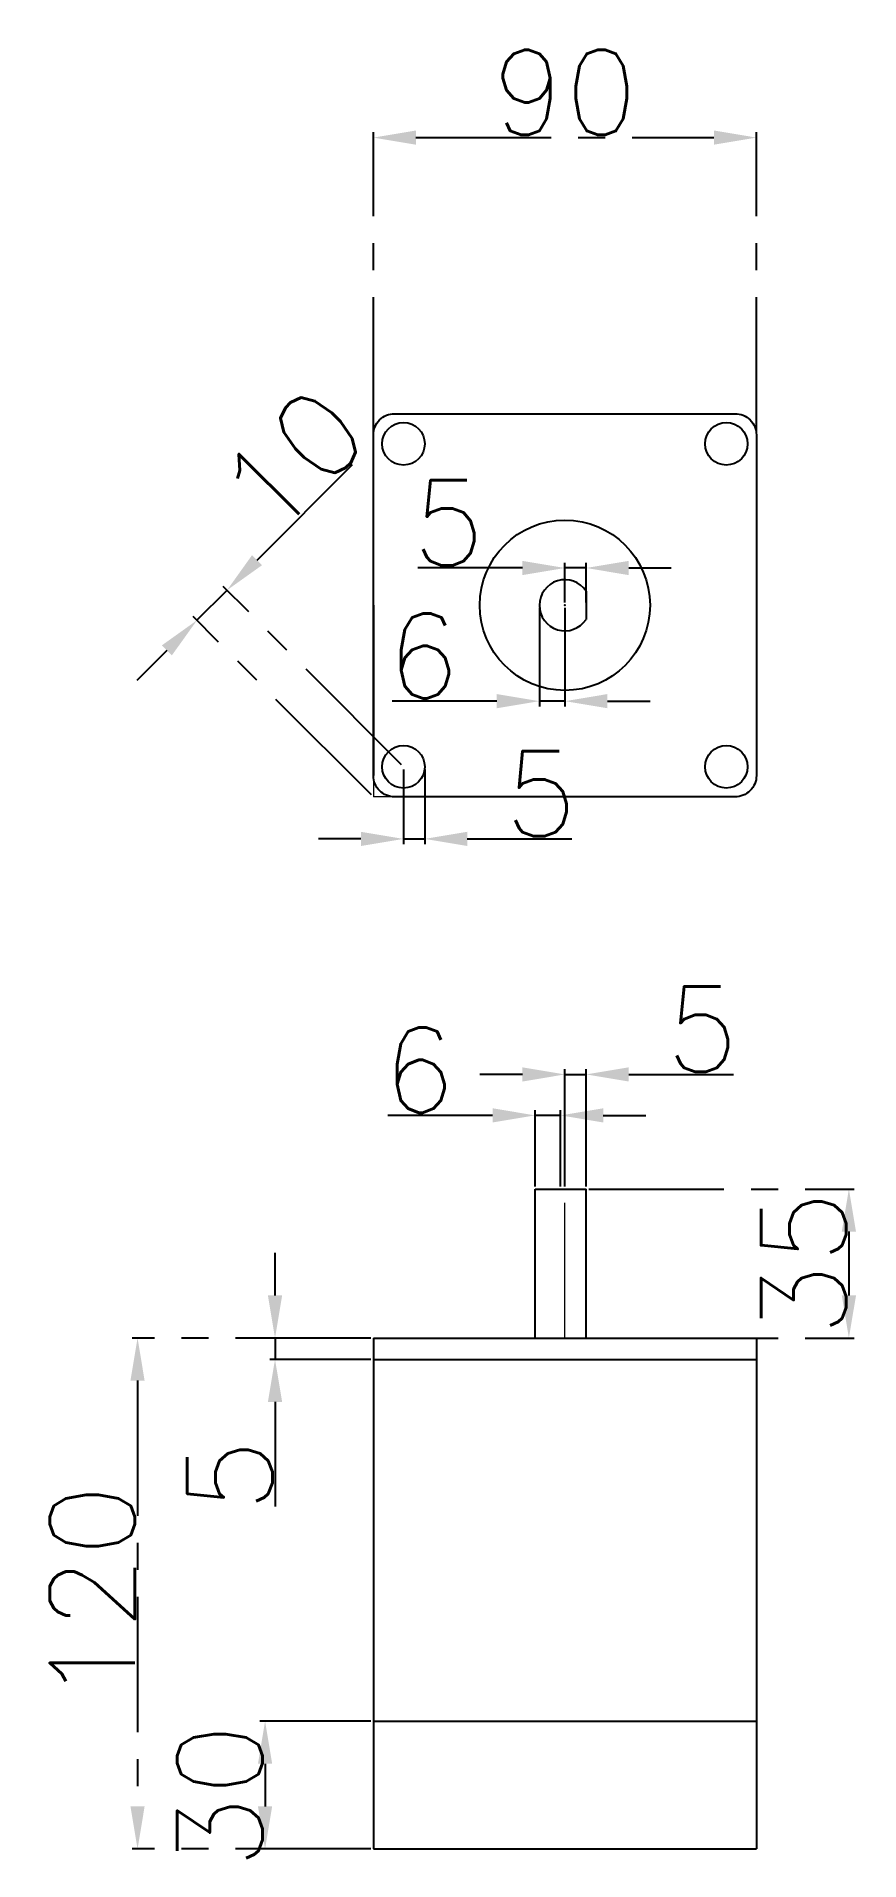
# Model space of a CAD drawing. Header units: millimetres. Extents: x 114 to 307, y -37 to 391.
import ezdxf

# ---------------------------------------------------------------- set-up
doc = ezdxf.new("R2010")
doc.units = ezdxf.units.MM
doc.linetypes.add('CENTER', pattern=[50.8, 31.75, -6.35, 6.35, -6.35])
doc.layers.add('중심선', color=1, linetype='CENTER')
doc.styles.get("Standard").update_dxf_attribs({"font": 'txt.shx', "bigfont": 'whgtxt.shx'})
doc.dimstyles.new('ISO-25', dxfattribs={"dimtxt": 20, "dimasz": 10, "dimexe": 1.25, "dimexo": 0.625, "dimtad": 1, "dimdsep": 46, "dimtxsty": 'Standard', "dimcen": 2.5, "dimclrd": 1, "dimclre": 1, "dimclrt": 4, "dimadec": 0, "dimazin": 0, "dimtfac": 1, "dimtmove": 0, "dimatfit": 3, "dimfxl": 1, "dimarcsym": 0})

# ---------------------------------------------------------------- blocks, each defined once
blk = doc.blocks.new('*D3')
at = {"color": 1, "linetype": 'CENTER', "lineweight": -2, "transparency": 16777216}
for p, q in [((228.22, 147.57), (218.22, 147.57)), ((238.22, 121.28), (238.22, 148.82)), ((238.22, 147.57), (243.22, 147.57)), ((243.22, 121.28), (243.22, 148.82)), ((253.22, 147.57), (277.8, 147.57))]:
    blk.add_line(p, q, dxfattribs=at)
at = {"color": 1, "linetype": 'CENTER', "lineweight": 5, "transparency": 16777216}
for points in [[(228.22, 149.24), (228.22, 145.9), (238.22, 147.57)], [(253.22, 149.24), (253.22, 145.9), (243.22, 147.57)]]:
    blk.add_solid(points, dxfattribs=at)
at = {"layer": 'Defpoints', "color": 0, "linetype": 'CENTER', "lineweight": 5, "transparency": 16777216}
for p in [(243.22, 147.57), (238.22, 120.65), (243.22, 120.65)]:
    blk.add_point(p, dxfattribs=at)
at = {"color": 4, "linetype": 'CENTER', "lineweight": 5, "transparency": 16777216, "insert": (270.51, 158.2), "char_height": 20, "attachment_point": 5}
blk.add_mtext('5', dxfattribs=at)
blk = doc.blocks.new('*D4')
at = {"color": 1, "linetype": 'CENTER', "lineweight": -2, "transparency": 16777216}
for p, q in [((243.85, 120.65), (306.2, 120.65)), ((304.95, 110.65), (304.95, 95.65)), ((243.85, 85.65), (306.2, 85.65))]:
    blk.add_line(p, q, dxfattribs=at)
at = {"color": 1, "linetype": 'CENTER', "lineweight": 5, "transparency": 16777216}
for points in [[(303.28, 110.65), (306.62, 110.65), (304.95, 120.65)], [(303.28, 95.65), (306.62, 95.65), (304.95, 85.65)]]:
    blk.add_solid(points, dxfattribs=at)
at = {"layer": 'Defpoints', "color": 0, "linetype": 'CENTER', "lineweight": 5, "transparency": 16777216}
for p in [(243.22, 120.65), (243.22, 85.65), (304.95, 85.65)]:
    blk.add_point(p, dxfattribs=at)
at = {"color": 4, "linetype": 'CENTER', "lineweight": 5, "transparency": 16777216, "insert": (294.32, 103.15), "char_height": 20, "attachment_point": 5, "rotation": 90}
blk.add_mtext('35', dxfattribs=at)
blk = doc.blocks.new('*D5')
at = {"color": 1, "linetype": 'CENTER', "lineweight": -2, "transparency": 16777216}
for p, q in [((228.22, 266.52), (203.64, 266.52)), ((238.22, 258.39), (238.22, 267.77)), ((243.22, 266.52), (238.22, 266.52)), ((243.22, 258.39), (243.22, 267.77)), ((253.22, 266.52), (263.22, 266.52))]:
    blk.add_line(p, q, dxfattribs=at)
at = {"color": 1, "linetype": 'CENTER', "lineweight": 5, "transparency": 16777216}
for points in [[(228.22, 268.19), (228.22, 264.85), (238.22, 266.52)], [(253.22, 268.19), (253.22, 264.85), (243.22, 266.52)]]:
    blk.add_solid(points, dxfattribs=at)
at = {"layer": 'Defpoints', "color": 0, "linetype": 'CENTER', "lineweight": 5, "transparency": 16777216}
for p in [(238.22, 266.52), (238.22, 257.77), (243.22, 257.77)]:
    blk.add_point(p, dxfattribs=at)
at = {"color": 4, "linetype": 'CENTER', "lineweight": 5, "transparency": 16777216, "insert": (210.93, 277.14), "char_height": 20, "attachment_point": 5}
blk.add_mtext('5', dxfattribs=at)
blk = doc.blocks.new('*D6')
at = {"color": 1, "linetype": 'CENTER', "lineweight": -2, "transparency": 16777216}
for p, q in [((232.22, 257.14), (232.22, 233.99)), ((238.22, 257.14), (238.22, 233.99)), ((222.22, 235.24), (197.64, 235.24)), ((238.22, 235.24), (232.22, 235.24)), ((248.22, 235.24), (258.22, 235.24))]:
    blk.add_line(p, q, dxfattribs=at)
at = {"color": 1, "linetype": 'CENTER', "lineweight": 5, "transparency": 16777216}
for points in [[(222.22, 236.91), (222.22, 233.58), (232.22, 235.24)], [(248.22, 236.91), (248.22, 233.58), (238.22, 235.24)]]:
    blk.add_solid(points, dxfattribs=at)
at = {"layer": 'Defpoints', "color": 0, "linetype": 'CENTER', "lineweight": 5, "transparency": 16777216}
for p in [(232.22, 257.77), (238.22, 257.77), (232.22, 235.24)]:
    blk.add_point(p, dxfattribs=at)
at = {"color": 4, "linetype": 'CENTER', "lineweight": 5, "transparency": 16777216, "insert": (204.93, 245.87), "char_height": 20, "attachment_point": 5}
blk.add_mtext('6', dxfattribs=at)
blk = doc.blocks.new('*D7')
at = {"color": 1, "linetype": 'CENTER', "lineweight": -2, "transparency": 16777216}
for p, q in [((221.22, 137.95), (196.64, 137.95)), ((231.22, 121.28), (231.22, 139.2)), ((237.22, 137.95), (231.22, 137.95)), ((237.22, 121.28), (237.22, 139.2)), ((247.22, 137.95), (257.22, 137.95))]:
    blk.add_line(p, q, dxfattribs=at)
at = {"color": 1, "linetype": 'CENTER', "lineweight": 5, "transparency": 16777216}
for points in [[(221.22, 139.62), (221.22, 136.29), (231.22, 137.95)], [(247.22, 139.62), (247.22, 136.29), (237.22, 137.95)]]:
    blk.add_solid(points, dxfattribs=at)
at = {"layer": 'Defpoints', "color": 0, "linetype": 'CENTER', "lineweight": 5, "transparency": 16777216}
for p in [(231.22, 137.95), (231.22, 120.65), (237.22, 120.65)]:
    blk.add_point(p, dxfattribs=at)
at = {"color": 4, "linetype": 'CENTER', "lineweight": 5, "transparency": 16777216, "insert": (203.93, 148.58), "char_height": 20, "attachment_point": 5}
blk.add_mtext('6', dxfattribs=at)
blk = doc.blocks.new('*D8')
at = {"color": 1, "linetype": 'CENTER', "lineweight": -2, "transparency": 16777216}
for p, q in [((192.6, 85.65), (136.56, 85.65)), ((137.81, 75.65), (137.81, -24.35)), ((192.6, -34.35), (136.56, -34.35))]:
    blk.add_line(p, q, dxfattribs=at)
at = {"color": 1, "linetype": 'CENTER', "lineweight": 5, "transparency": 16777216}
for points in [[(136.14, 75.65), (139.47, 75.65), (137.81, 85.65)], [(136.14, -24.35), (139.47, -24.35), (137.81, -34.35)]]:
    blk.add_solid(points, dxfattribs=at)
at = {"layer": 'Defpoints', "color": 0, "linetype": 'CENTER', "lineweight": 5, "transparency": 16777216}
for p in [(193.22, 85.65), (137.81, -34.35), (193.22, -34.35)]:
    blk.add_point(p, dxfattribs=at)
at = {"color": 4, "linetype": 'CENTER', "lineweight": 5, "transparency": 16777216, "insert": (127.18, 25.65), "char_height": 20, "attachment_point": 5, "rotation": 90}
blk.add_mtext('120', dxfattribs=at)
blk = doc.blocks.new('*D9')
at = {"color": 1, "linetype": 'CENTER', "lineweight": -2, "transparency": 16777216}
for p, q in [((170.11, 95.65), (170.11, 105.65)), ((192.6, 85.65), (168.86, 85.65)), ((170.11, 85.65), (170.11, 80.65)), ((192.6, 80.65), (168.86, 80.65)), ((170.11, 70.65), (170.11, 46.07))]:
    blk.add_line(p, q, dxfattribs=at)
at = {"color": 1, "linetype": 'CENTER', "lineweight": 5, "transparency": 16777216}
for points in [[(168.44, 95.65), (171.78, 95.65), (170.11, 85.65)], [(168.44, 70.65), (171.78, 70.65), (170.11, 80.65)]]:
    blk.add_solid(points, dxfattribs=at)
at = {"layer": 'Defpoints', "color": 0, "linetype": 'CENTER', "lineweight": 5, "transparency": 16777216}
for p in [(193.22, 85.65), (170.11, 80.65), (193.22, 80.65)]:
    blk.add_point(p, dxfattribs=at)
at = {"color": 4, "linetype": 'CENTER', "lineweight": 5, "transparency": 16777216, "insert": (159.48, 53.36), "char_height": 20, "attachment_point": 5, "rotation": 90}
blk.add_mtext('5', dxfattribs=at)
blk = doc.blocks.new('*D10')
at = {"color": 1, "linetype": 'CENTER', "lineweight": -2, "transparency": 16777216}
for p, q in [((192.6, -4.35), (166.52, -4.35)), ((167.77, -14.35), (167.77, -24.35)), ((192.6, -34.35), (166.52, -34.35))]:
    blk.add_line(p, q, dxfattribs=at)
at = {"color": 1, "linetype": 'CENTER', "lineweight": 5, "transparency": 16777216}
for points in [[(166.1, -14.35), (169.44, -14.35), (167.77, -4.35)], [(166.1, -24.35), (169.44, -24.35), (167.77, -34.35)]]:
    blk.add_solid(points, dxfattribs=at)
at = {"layer": 'Defpoints', "color": 0, "linetype": 'CENTER', "lineweight": 5, "transparency": 16777216}
for p in [(193.22, -4.35), (167.77, -34.35), (193.22, -34.35)]:
    blk.add_point(p, dxfattribs=at)
at = {"color": 4, "linetype": 'CENTER', "lineweight": 5, "transparency": 16777216, "insert": (157.14, -21.92), "char_height": 20, "attachment_point": 5, "rotation": 90}
blk.add_mtext('30', dxfattribs=at)
blk = doc.blocks.new('*D11')
at = {"color": 1, "linetype": 'CENTER', "lineweight": -2, "transparency": 16777216}
for p, q in [((200.29, 219.21), (200.29, 201.64)), ((205.29, 219.21), (205.29, 201.64)), ((190.29, 202.89), (180.29, 202.89)), ((200.29, 202.89), (205.29, 202.89)), ((215.29, 202.89), (239.87, 202.89))]:
    blk.add_line(p, q, dxfattribs=at)
at = {"color": 1, "linetype": 'CENTER', "lineweight": 5, "transparency": 16777216}
for points in [[(190.29, 204.56), (190.29, 201.22), (200.29, 202.89)], [(215.29, 204.56), (215.29, 201.22), (205.29, 202.89)]]:
    blk.add_solid(points, dxfattribs=at)
at = {"layer": 'Defpoints', "color": 0, "linetype": 'CENTER', "lineweight": 5, "transparency": 16777216}
for p in [(200.29, 219.84), (205.29, 219.84), (205.29, 202.89)]:
    blk.add_point(p, dxfattribs=at)
at = {"color": 4, "linetype": 'CENTER', "lineweight": 5, "transparency": 16777216, "insert": (232.58, 213.51), "char_height": 20, "attachment_point": 5}
blk.add_mtext('5', dxfattribs=at)
blk = doc.blocks.new('*D13')
at = {"color": 1, "linetype": 'CENTER', "lineweight": -2, "transparency": 16777216}
for p, q in [((165.9, 268.37), (190.35, 292.83)), ((199.85, 220.28), (157.94, 262.19)), ((151.76, 254.23), (158.83, 261.3)), ((192.78, 213.21), (150.87, 255.11)), ((144.69, 247.16), (137.61, 240.09))]:
    blk.add_line(p, q, dxfattribs=at)
at = {"color": 1, "linetype": 'CENTER', "lineweight": 5, "transparency": 16777216}
for points in [[(164.72, 269.55), (167.08, 267.19), (158.83, 261.3)], [(143.51, 248.34), (145.86, 245.98), (151.76, 254.23)]]:
    blk.add_solid(points, dxfattribs=at)
at = {"layer": 'Defpoints', "color": 0, "linetype": 'CENTER', "lineweight": 5, "transparency": 16777216}
for p in [(158.83, 261.3), (200.29, 219.84), (193.22, 212.77)]:
    blk.add_point(p, dxfattribs=at)
at = {"color": 4, "linetype": 'CENTER', "lineweight": 5, "transparency": 16777216, "insert": (174.15, 291.65), "char_height": 20, "attachment_point": 5, "rotation": 45}
blk.add_mtext('10', dxfattribs=at)
blk = doc.blocks.new('*D14')
at = {"color": 1, "linetype": 'CENTER', "lineweight": -2, "transparency": 16777216}
for p, q in [((193.22, 298.39), (193.22, 368.86)), ((283.22, 298.39), (283.22, 368.86)), ((203.22, 367.61), (273.22, 367.61))]:
    blk.add_line(p, q, dxfattribs=at)
at = {"color": 1, "linetype": 'CENTER', "lineweight": 5, "transparency": 16777216}
for points in [[(203.22, 369.28), (203.22, 365.94), (193.22, 367.61)], [(273.22, 369.28), (273.22, 365.94), (283.22, 367.61)]]:
    blk.add_solid(points, dxfattribs=at)
at = {"layer": 'Defpoints', "color": 0, "linetype": 'CENTER', "lineweight": 5, "transparency": 16777216}
for p in [(283.22, 367.61), (193.22, 297.77), (283.22, 297.77)]:
    blk.add_point(p, dxfattribs=at)
at = {"color": 4, "linetype": 'CENTER', "lineweight": 5, "transparency": 16777216, "insert": (238.22, 378.24), "char_height": 20, "attachment_point": 5}
blk.add_mtext('90', dxfattribs=at)

msp = doc.modelspace()

# ---------------------------------------------------------------- linework, layer by layer
for p, q in [((193.22, 257.766), (193.22, 217.766)), ((243.22, 261.083), (243.22, 254.45)), ((283.22, 257.766), (283.22, 217.766)), ((231.22, 85.652), (231.22, 120.652)), ((231.22, 120.652), (243.22, 120.652)), ((243.22, 85.652), (243.22, 120.652)), ((193.22, 85.652), (283.22, 85.652)), ((193.22, 85.652), (193.22, -34.348)), ((283.22, 85.652), (283.22, -34.348)), ((193.22, 80.652), (283.22, 80.652)), ((193.22, -4.348), (283.22, -4.348)), ((193.22, -34.348), (283.22, -34.348))]:
    msp.add_line(p, q)
at = {"color": 1, "lineweight": 5}
for p in [(193.22, 217.766), (200.291, 212.766)]:
    msp.add_line(p, (193.22, 212.766), dxfattribs=at)
msp.add_lwpolyline([(198.22, 302.766), (278.22, 302.766, -0.4142136), (283.22, 297.766), (283.22, 217.766, -0.4142136), (278.22, 212.766), (198.22, 212.766, -0.4142136), (193.22, 217.766), (193.22, 297.766, -0.4142136)], format="xyb", close=True)
for centre, radius in [((200.291, 295.695), 5), ((276.149, 295.695), 5), ((238.22, 257.766), 20), ((200.291, 219.837), 5), ((276.149, 219.837), 5)]:
    msp.add_circle(centre, radius)
msp.add_arc((238.22, 257.766), 6, 33.55731, 326.44269)
at = {"layer": '중심선', "color": 1, "linetype": 'CENTER', "lineweight": 5}
msp.add_line((238.22, 85.652), (238.22, 120.652), dxfattribs=at)
at = {"layer": '중심선', "color": 1, "linetype": 'CENTER', "lineweight": -3}
msp.add_point((238.22, 257.766), dxfattribs=at)

# ---------------------------------------------------------------- dimensions: what is measured, and where the dimension line sits
at = {"linetype": 'CENTER', "lineweight": 5}
for base, p1, p2, picture, middle in [((283.22, 367.611), (193.22, 297.766), (283.22, 297.766), '*D14', (238.22, 378.236)), ((238.22, 266.519), (243.22, 257.766), (238.22, 257.766), '*D5', (210.928, 277.144)), ((232.22, 235.245), (238.22, 257.766), (232.22, 257.766), '*D6', (204.928, 245.87)), ((205.291, 202.889), (200.291, 219.837), (205.291, 219.837), '*D11', (232.583, 213.514)), ((243.22, 147.571), (238.22, 120.652), (243.22, 120.652), '*D3', (270.512, 158.196))]:
    dim = msp.add_linear_dim(base=base, p1=p1, p2=p2, dimstyle='ISO-25', dxfattribs=at)
    dim.commit()
    dim.dimension.update_dxf_attribs({"geometry": picture, "text_midpoint": middle})
for p1, p2, distance, picture, middle in [((193.22, 212.766), (200.291, 219.837), 58.639, '*D13', (174.148, 291.648)), ((237.22, 120.652), (231.22, 120.652), -17.3, '*D7', (203.928, 148.577))]:
    dim = msp.add_aligned_dim(p1=p1, p2=p2, distance=distance, dimstyle='ISO-25', dxfattribs=at)
    dim.commit()
    dim.dimension.update_dxf_attribs({"geometry": picture, "text_midpoint": middle})
for base, p1, p2, picture, middle in [((304.949, 85.652), (243.22, 120.652), (243.22, 85.652), '*D4', (294.324, 103.152)), ((170.11, 80.652), (193.22, 85.652), (193.22, 80.652), '*D9', (159.485, 53.36)), ((137.806, -34.348), (193.22, 85.652), (193.22, -34.348), '*D8', (127.181, 25.652))]:
    dim = msp.add_linear_dim(base=base, p1=p1, p2=p2, angle=90, dimstyle='ISO-25', dxfattribs=at)
    dim.commit()
    dim.dimension.update_dxf_attribs({"geometry": picture, "text_midpoint": middle})
dim = msp.add_linear_dim(base=(167.769, -34.348), p1=(193.22, -4.348), p2=(193.22, -34.348), angle=90, dimstyle='ISO-25', dxfattribs=at)
dim.commit()
dim.dimension.update_dxf_attribs({"geometry": '*D10', "text_midpoint": (167.769, -21.921), "dimtype": 160})

doc.saveas('drawing.dxf')
